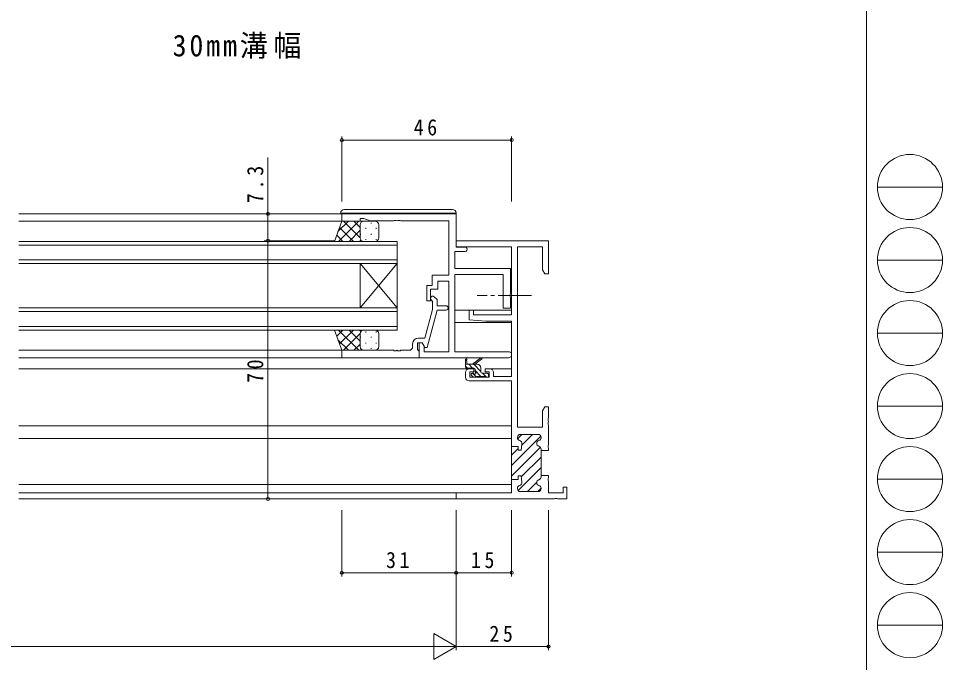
# Model space of a CAD drawing. Units: millimetres on the paper. Extents: x -420 to 373, y -297 to 267.
# Drawn here: x 122.6 to 372.9, y -202.5 to -27.9 of the extents above; entities that cross this region are included whole.
import ezdxf

# ---------------------------------------------------------------- set-up
doc = ezdxf.new("R2010")
doc.units = ezdxf.units.MM
doc.linetypes.add('CHAIN2', pattern=[12, 9, -1, 1, -1])
for name, color, linetype, lineweight in [('0-1_YKK_ZWAK', 7, 'Continuous', 9), ('0-3_YKK_11', 7, 'Continuous', 9), ('0-4_YKK_12', 2, 'Continuous', 9), ('0-5_YKK_13', 4, 'Continuous', 9), ('0-7_YKK_D', 6, 'Continuous', 9)]:
    doc.layers.add(name, color=color, linetype=linetype, lineweight=lineweight)
doc.layers.add('0-2_USER1', color=2, linetype='Continuous')
doc.styles.add('ＭＳ ゴシック', font='')
doc.styles.get('ＭＳ ゴシック').set_extended_font_data('MS Gothic')

msp = doc.modelspace()

# ---------------------------------------------------------------- linework, layer by layer
at = {"layer": '0-1_YKK_ZWAK'}
for p, q in [((352.3, 264.4), (352.3, -260.6)), ((355.276, -73.616), (372.916, -73.616)), ((355.276, -93.412), (372.916, -93.412)), ((355.276, -113.208), (372.916, -113.208)), ((355.276, -133.004), (372.916, -133.004)), ((355.276, -152.8), (372.916, -152.8)), ((355.276, -172.596), (372.916, -172.596)), ((355.276, -192.392), (372.916, -192.392))]:
    msp.add_line(p, q, dxfattribs=at)
for centre in [(364.096, -73.616), (364.096, -93.412), (364.096, -113.208), (364.096, -133.004), (364.096, -152.8), (364.096, -172.596), (364.096, -192.392)]:
    msp.add_circle(centre, 8.82, dxfattribs=at)
at = {"layer": '0-3_YKK_11'}
for p, q in [((210.18, -80.885), (210.18, -82.885)), ((241.18, -80.885), (210.18, -80.885)), ((215.18, -82.185), (216.18, -82.185)), ((215.18, -82.885), (215.18, -82.185)), ((216.18, -82.185), (217.829, -82.785)), ((241.18, -89.885), (241.18, -80.885)), ((210.18, -82.885), (215.18, -82.885)), ((217.829, -82.785), (224.222, -82.785)), ((224.222, -82.785), (224.405, -82.665)), ((224.405, -82.665), (224.955, -82.665)), ((224.955, -82.665), (225.139, -82.785)), ((225.139, -82.785), (225.222, -82.785)), ((225.222, -82.785), (225.405, -82.665)), ((225.405, -82.665), (225.955, -82.665)), ((225.955, -82.665), (226.139, -82.785)), ((226.139, -82.785), (239.18, -82.785)), ((239.18, -82.785), (239.18, -97.485)), ((241.18, -88.185), (266.18, -88.185)), ((241.18, -89.815), (241.18, -88.185)), ((256.18, -89.815), (241.18, -89.815)), ((243.58, -89.885), (241.18, -89.885)), ((256.18, -108.285), (256.18, -89.815)), ((264.55, -89.815), (257.81, -89.815)), ((257.81, -89.815), (257.81, -138.685)), ((264.55, -96.094), (264.55, -89.815)), ((266.18, -88.185), (266.18, -97.185)), ((240.81, -91.085), (243.58, -91.085)), ((240.81, -95.685), (240.81, -91.085)), ((234.68, -97.485), (234.68, -100.285)), ((239.18, -97.485), (234.68, -97.485)), ((255.88, -95.685), (240.81, -95.685)), ((240.81, -97.315), (253.88, -97.315)), ((240.81, -118.255), (240.81, -97.315)), ((253.88, -97.315), (253.88, -106.485)), ((255.88, -102.527), (255.88, -95.685)), ((265.18, -97.185), (264.55, -96.094)), ((266.18, -97.185), (265.18, -97.185)), ((236.18, -99.115), (239.18, -99.115)), ((236.18, -101.285), (236.18, -99.115)), ((239.18, -99.115), (239.18, -118.255)), ((233.18, -100.285), (233.18, -104.485)), ((234.68, -100.285), (233.18, -100.285)), ((234.18, -101.285), (236.18, -101.285)), ((234.18, -104.485), (234.18, -101.285)), ((255.76, -102.71), (255.88, -102.527)), ((233.18, -104.485), (234.18, -104.485)), ((234.78, -104.634), (234.356, -104.21)), ((234.78, -106.824), (234.78, -104.634)), ((235.205, -103.361), (235.98, -104.137)), ((235.98, -104.137), (235.98, -105.785)), ((255.76, -103.26), (255.76, -102.71)), ((255.88, -103.444), (255.76, -103.26)), ((255.88, -106.485), (255.88, -103.444)), ((232.701, -114.585), (234.78, -106.824)), ((235.979, -106.985), (233.273, -117.085)), ((238.38, -106.985), (235.979, -106.985)), ((235.98, -105.785), (238.38, -105.785)), ((244.68, -106.985), (245.88, -106.985)), ((244.68, -109.592), (244.68, -106.985)), ((245.88, -106.985), (245.88, -108.285)), ((253.88, -106.485), (255.88, -106.485)), ((249.18, -109.985), (244.68, -109.592)), ((245.88, -108.285), (256.18, -108.285)), ((256.18, -109.985), (249.18, -109.985)), ((256.18, -124.985), (256.18, -109.985)), ((230.88, -114.585), (232.701, -114.585)), ((229.38, -116.885), (229.38, -116.085)), ((230.68, -115.885), (230.68, -117.685)), ((231.98, -115.885), (230.68, -115.885)), ((231.18, -115.885), (231.18, -119.885)), ((231.98, -115.885), (231.18, -115.885)), ((232.673, -117.085), (231.98, -115.885)), ((232.48, -116.751), (231.98, -115.885)), ((232.48, -118.255), (232.48, -116.751)), ((233.273, -117.085), (232.673, -117.085)), ((210.18, -117.885), (224.222, -117.885)), ((210.18, -119.885), (210.18, -117.885)), ((231.18, -119.885), (210.18, -119.885)), ((224.222, -117.885), (224.405, -118.005)), ((224.405, -118.005), (224.955, -118.005)), ((224.955, -118.005), (225.139, -117.885)), ((225.139, -117.885), (225.222, -117.885)), ((225.222, -117.885), (225.405, -118.005)), ((225.405, -118.005), (225.955, -118.005)), ((225.955, -118.005), (226.139, -117.885)), ((226.139, -117.885), (228.38, -117.885)), ((230.68, -117.685), (230.88, -117.885)), ((230.88, -117.885), (231.18, -118.185)), ((231.18, -118.185), (231.18, -119.885)), ((231.18, -119.885), (255.365, -119.885)), ((239.18, -118.255), (232.48, -118.255)), ((255.365, -118.255), (240.81, -118.255)), ((243.68, -125.185), (243.68, -123.885)), ((244.68, -122.885), (245.98, -122.885)), ((244.88, -123.685), (244.88, -125.185)), ((245.98, -123.685), (244.88, -123.685)), ((245.98, -122.885), (245.98, -123.685)), ((248.98, -122.885), (250.28, -122.885)), ((248.98, -123.685), (248.98, -122.885)), ((250.08, -123.685), (248.98, -123.685)), ((250.08, -125.185), (250.08, -123.685)), ((251.28, -123.885), (251.28, -124.985)), ((251.28, -124.985), (256.18, -124.985)), ((256.18, -126.185), (244.68, -126.185)), ((244.88, -125.185), (250.08, -125.185)), ((256.18, -143.935), (256.18, -126.185)), ((264.55, -134.277), (265.18, -133.185)), ((264.55, -138.685), (264.55, -134.277)), ((265.18, -133.185), (266.18, -133.185)), ((266.18, -133.185), (266.18, -136.227)), ((266.18, -136.227), (266.06, -136.41)), ((266.06, -136.41), (266.06, -136.96)), ((266.06, -136.96), (266.18, -137.144)), ((266.18, -137.227), (266.06, -137.41)), ((266.06, -137.41), (266.06, -137.96)), ((266.18, -137.144), (266.18, -137.227)), ((257.81, -138.685), (264.55, -138.685)), ((266.06, -137.96), (266.18, -138.144)), ((266.18, -138.144), (266.18, -143.477)), ((256.18, -149.15), (264.129, -141.202)), ((257.78, -141.586), (257.78, -141.485)), ((257.78, -141.485), (257.78, -141.586)), ((257.825, -141.849), (258.988, -140.685)), ((258.58, -140.685), (263.38, -140.685)), ((263.38, -140.685), (258.58, -140.685)), ((258.937, -143.566), (261.817, -140.685)), ((264.18, -141.485), (264.18, -141.586)), ((264.18, -141.586), (264.18, -141.485)), ((256.18, -143.935), (257.98, -143.935)), ((256.18, -153.235), (256.18, -143.935)), ((256.18, -153.235), (256.18, -143.935)), ((257.98, -143.935), (256.18, -143.935)), ((256.18, -151.979), (263.991, -144.168)), ((256.18, -146.322), (257.98, -144.522)), ((257.98, -143.935), (257.98, -144.935)), ((257.98, -144.935), (257.98, -143.935)), ((257.98, -144.935), (258.78, -144.935)), ((258.78, -144.935), (257.98, -144.935)), ((258.78, -144.935), (258.975, -143.226)), ((258.975, -143.226), (258.78, -144.935)), ((264.18, -144.685), (264.18, -145.085)), ((264.18, -145.085), (264.18, -144.685)), ((264.18, -145.085), (264.18, -151.785)), ((266.18, -145.085), (264.18, -145.085)), ((266.18, -143.477), (266.06, -143.66)), ((266.06, -143.66), (266.06, -144.21)), ((266.06, -144.21), (266.18, -144.394)), ((266.18, -144.394), (266.18, -145.085)), ((258.808, -152.18), (264.18, -146.807)), ((257.945, -155.871), (264.18, -149.635)), ((257.98, -151.935), (257.98, -152.935)), ((258.78, -151.935), (257.98, -151.935)), ((257.98, -151.935), (258.78, -151.935)), ((257.98, -152.935), (257.98, -151.935)), ((258.975, -153.645), (258.78, -151.935)), ((258.78, -151.935), (258.975, -153.645)), ((263.747, -152.897), (264.091, -152.553)), ((264.18, -151.785), (264.18, -152.186)), ((264.18, -151.785), (266.18, -151.785)), ((264.18, -152.186), (264.18, -151.785)), ((266.18, -152.477), (266.06, -152.66)), ((266.06, -152.66), (266.06, -153.21)), ((266.18, -151.785), (266.18, -152.477)), ((256.18, -152.935), (257.98, -152.935)), ((256.18, -156.555), (256.18, -152.935)), ((257.98, -152.935), (256.48, -152.935)), ((260.459, -156.185), (262.984, -153.66)), ((266.06, -153.21), (266.18, -153.394)), ((266.18, -153.394), (266.18, -156.555)), ((270.18, -154.985), (271.18, -154.985)), ((270.18, -156.555), (270.18, -154.985)), ((271.18, -154.985), (271.18, -158.185)), ((241.18, -156.555), (256.18, -156.555)), ((241.18, -158.185), (241.18, -156.555)), ((257.78, -155.385), (257.78, -155.285)), ((257.78, -155.285), (257.78, -155.385)), ((263.38, -156.185), (258.58, -156.185)), ((258.58, -156.185), (263.38, -156.185)), ((263.287, -156.185), (264.18, -155.292)), ((264.18, -155.285), (264.18, -155.385)), ((264.18, -155.385), (264.18, -155.285)), ((266.18, -156.555), (270.18, -156.555)), ((267.722, -158.185), (241.18, -158.185)), ((267.722, -158.185), (241.18, -158.185)), ((267.906, -158.065), (267.722, -158.185)), ((268.455, -158.065), (267.906, -158.065)), ((268.639, -158.185), (268.455, -158.065)), ((271.18, -158.185), (268.639, -158.185))]:
    msp.add_line(p, q, dxfattribs=at)
for centre, radius, start, end in [((243.58, -90.485), 0.6, 269.99998, 90), ((234.78, -103.785), 0.6, 44.99998, 225), ((238.38, -106.385), 0.6, 269.99998, 90), ((230.88, -116.085), 1.5, 90, 179.99998), ((228.38, -116.885), 1, 270, 359.99998), ((255.365, -119.07), 0.815, 269.99998, 90), ((244.68, -123.885), 1, 90, 179.99998), ((250.28, -123.885), 1, 0, 89.99998), ((244.68, -125.185), 1, 180, 269.99998), ((258.58, -141.485), 0.8, 90, 179.99998), ((258.58, -141.485), 0.8, 90, 179.99998), ((258.58, -141.586), 0.8, 180.00002, 255.52251), ((258.58, -141.586), 0.8, 180.00002, 255.52251), ((258.18, -143.135), 0.8, 353.49696, 75.52246), ((258.18, -143.135), 0.8, 353.49696, 75.52246), ((263.78, -143.135), 0.8, 104.47751, 255.52248), ((263.78, -143.135), 0.8, 104.47751, 255.52248), ((263.38, -141.485), 0.8, 0, 89.99998), ((263.38, -141.485), 0.8, 0, 89.99998), ((263.38, -141.586), 0.8, 284.47748, 359.99997), ((263.38, -141.586), 0.8, 284.47748, 359.99997), ((263.38, -144.685), 0.8, 0.00002, 75.52251), ((263.38, -144.685), 0.8, 0.00002, 75.52251), ((263.38, -152.186), 0.8, 284.47748, 359.99997), ((263.38, -152.186), 0.8, 284.47748, 359.99997), ((258.58, -155.285), 0.8, 104.47748, 179.99997), ((258.58, -155.285), 0.8, 104.47748, 179.99997), ((258.18, -153.735), 0.8, 284.47752, 6.50302), ((258.18, -153.735), 0.8, 284.47752, 6.50302), ((263.78, -153.735), 0.8, 104.47751, 255.52248), ((263.78, -153.735), 0.8, 104.47751, 255.52248), ((263.38, -155.285), 0.8, 0.00002, 75.52251), ((263.38, -155.285), 0.8, 0.00002, 75.52251), ((258.58, -155.385), 0.8, 180, 269.99998), ((258.58, -155.385), 0.8, 180, 269.99998), ((263.38, -155.385), 0.8, 270, 359.99998), ((263.38, -155.385), 0.8, 270, 359.99998)]:
    msp.add_arc(centre, radius, start, end, dxfattribs=at)
at = {"layer": '0-4_YKK_12'}
for p, q in [((210.48, -80.885), (122.68, -80.885)), ((210.68, -82.885), (122.68, -82.885)), ((225.18, -88.385), (122.68, -88.385)), ((122.68, -89.385), (225.18, -89.385)), ((225.18, -94.385), (225.18, -88.385)), ((225.18, -93.385), (122.68, -93.385)), ((122.68, -94.385), (225.18, -94.385)), ((225.18, -106.385), (215.18, -94.385)), ((225.18, -94.385), (215.18, -106.385)), ((215.18, -94.385), (215.18, -106.385)), ((225.18, -94.385), (225.18, -106.385)), ((225.18, -106.385), (122.68, -106.385)), ((122.68, -107.385), (225.18, -107.385)), ((225.18, -112.385), (225.18, -106.385)), ((256.18, -106.985), (240.81, -106.985)), ((225.18, -111.385), (122.68, -111.385)), ((122.68, -112.385), (225.18, -112.385)), ((256.18, -110.385), (240.81, -110.385)), ((210.68, -117.885), (122.68, -117.885)), ((210.48, -119.885), (122.68, -119.885)), ((244.68, -122.885), (122.68, -122.885)), ((256.18, -122.885), (250.28, -122.885)), ((122.68, -138.385), (256.18, -138.385)), ((122.68, -141.785), (256.18, -141.785)), ((122.68, -154.285), (256.18, -154.285)), ((122.68, -156.555), (241.48, -156.555)), ((122.68, -158.185), (241.48, -158.185))]:
    msp.add_line(p, q, dxfattribs=at)
at = {"layer": '0-5_YKK_13'}
for p, q in [((210.88, -79.685), (240.18, -79.685)), ((209.88, -80.685), (209.88, -80.885)), ((241.18, -80.685), (240.68, -80.685)), ((241.18, -81.385), (241.18, -80.685)), ((208.18, -88.385), (210.18, -82.885)), ((211.984, -82.885), (209.15, -85.719)), ((214.812, -82.885), (209.312, -88.385)), ((213.332, -88.385), (209.554, -84.608)), ((210.18, -82.885), (216.18, -82.885)), ((215.181, -87.406), (210.66, -82.885)), ((215.18, -84.577), (213.489, -82.885)), ((215.18, -83.885), (215.18, -87.385)), ((215.18, -83.885), (215.18, -87.385)), ((215.27, -83.471), (215.27, -83.505)), ((219.18, -82.885), (216.18, -82.885)), ((216.685, -84.72), (216.685, -84.92)), ((218.1, -83.305), (218.1, -83.505)), ((219.515, -84.72), (219.515, -84.92)), ((220.18, -87.385), (220.18, -83.885)), ((210.503, -88.385), (208.8, -86.682)), ((215.18, -85.346), (212.141, -88.385)), ((215.27, -86.335), (215.27, -86.535)), ((218.1, -86.335), (218.1, -86.535)), ((216.18, -88.385), (208.18, -88.385)), ((215.376, -87.979), (214.969, -88.385)), ((216.16, -88.385), (216.16, -88.385)), ((216.18, -88.385), (219.18, -88.385)), ((216.685, -87.75), (216.685, -87.95)), ((219.515, -87.75), (219.515, -87.95)), ((208.18, -112.385), (210.18, -117.885)), ((216.18, -112.385), (208.18, -112.385)), ((210.503, -112.385), (208.8, -114.089)), ((214.812, -117.885), (209.312, -112.385)), ((213.332, -112.385), (209.554, -116.163)), ((215.18, -115.425), (212.141, -112.385)), ((215.376, -112.792), (214.969, -112.385)), ((216.16, -112.385), (216.16, -112.386)), ((216.18, -112.385), (219.18, -112.385)), ((211.984, -117.885), (209.15, -115.052)), ((215.181, -113.365), (210.66, -117.885)), ((215.18, -116.885), (215.18, -113.385)), ((215.18, -116.885), (215.18, -113.385)), ((215.27, -114.435), (215.27, -114.235)), ((216.685, -113.02), (216.685, -112.82)), ((218.1, -114.435), (218.1, -114.235)), ((219.515, -113.02), (219.515, -112.82)), ((220.18, -113.385), (220.18, -116.885)), ((215.18, -116.194), (213.489, -117.885)), ((215.27, -117.3), (215.27, -117.265)), ((216.685, -116.05), (216.685, -115.85)), ((218.1, -117.465), (218.1, -117.265)), ((219.515, -116.05), (219.515, -115.85)), ((210.18, -117.885), (216.18, -117.885)), ((219.18, -117.885), (216.18, -117.885)), ((245.58, -121.685), (247.798, -120.003)), ((243.68, -122.385), (243.68, -120.386)), ((246.88, -121.685), (243.68, -121.685)), ((244.219, -122.685), (243.68, -122.146)), ((243.98, -120.559), (244.179, -121.685)), ((245.567, -122.685), (244.567, -121.685)), ((247.88, -123.652), (245.914, -121.685)), ((246.18, -121.685), (248, -120.284)), ((247.725, -122.149), (247.416, -121.841)), ((245.98, -122.685), (243.98, -122.685)), ((245.768, -125.097), (245.268, -124.597)), ((245.48, -124.085), (245.82, -124.085)), ((246.688, -125.154), (245.62, -124.085)), ((246.28, -123.624), (246.28, -122.985)), ((247.867, -124.985), (246.28, -123.399)), ((248.88, -124.985), (246.78, -124.985)), ((247.88, -123.785), (247.88, -122.685)), ((248.18, -124.085), (249.581, -124.085)), ((249.414, -125.185), (248.314, -124.085)), ((249.865, -124.289), (249.676, -124.101)), ((249.88, -124.385), (249.88, -124.885)), ((246.58, -125.185), (245.98, -125.185)), ((249.581, -125.185), (249.08, -125.185))]:
    msp.add_line(p, q, dxfattribs=at)
at = {"layer": '0-5_YKK_13', "linetype": 'CHAIN2'}
msp.add_line((261.564, -102.985), (246.881, -102.985), dxfattribs=at)
at = {"layer": '0-5_YKK_13'}
msp.add_lwpolyline([(240.68, -80.685), (210.38, -80.685), (209.88, -80.685)], dxfattribs=at)
for centre, radius, start, end in [((210.88, -80.685), 1, 90, 180), ((240.18, -80.685), 1, 0, 90), ((216.18, -83.885), 1, 90.00009, 180.00009), ((216.18, -83.885), 1, 90.00009, 180.00009), ((219.18, -83.885), 1, 0.00009, 90.00009), ((216.18, -87.385), 1, 180.00009, 270.00009), ((216.18, -87.385), 1, 180.00009, 270.00009), ((219.18, -87.385), 1, 270.00009, 0.00009), ((216.18, -113.385), 1, 89.99989, 179.99989), ((216.18, -113.385), 1, 89.99989, 179.99989), ((219.18, -113.385), 1, 359.99989, 89.99989), ((216.18, -116.885), 1, 179.99989, 269.99989), ((216.18, -116.885), 1, 179.99989, 269.99989), ((219.18, -116.885), 1, 269.99989, 359.99989), ((247.98, -120.085), 0.2, 275.58287, 155.58287), ((243.88, -120.386), 0.2, 300, 180), ((243.98, -122.385), 0.3, 180, 270), ((246.88, -122.685), 1, 0, 90), ((245.48, -124.385), 0.3, 90, 225), ((245.98, -124.885), 0.3, 225, 270), ((245.82, -124.385), 0.3, 33.05573, 90), ((245.98, -122.985), 0.3, 0, 90), ((246.28, -124.085), 0.25, 213.05573, 56.94426), ((246.58, -123.624), 0.3, 180, 236.94426), ((246.58, -124.985), 0.2, 270, 0), ((248.18, -123.785), 0.3, 180, 270), ((249.08, -124.985), 0.2, 180, 270), ((249.581, -124.385), 0.3, 0, 90), ((249.581, -124.885), 0.3, 270, 0)]:
    msp.add_arc(centre, radius, start, end, dxfattribs=at)
at = {"layer": '0-7_YKK_D'}
for p, q in [((210.18, -77.585), (210.18, -59.885)), ((256.18, -77.585), (256.18, -59.885)), ((256.18, -60.885), (210.18, -60.885)), ((190.18, -80.885), (190.18, -65.585)), ((208.18, -80.885), (189.18, -80.885)), ((190.18, -88.185), (190.18, -80.885)), ((208.18, -88.185), (189.18, -88.185)), ((208.18, -88.185), (189.18, -88.185)), ((190.18, -88.185), (190.18, -158.185)), ((208.18, -158.185), (189.18, -158.185)), ((210.18, -161.185), (210.18, -179.185)), ((241.18, -161.185), (241.18, -179.185)), ((241.18, -161.185), (241.18, -199.185)), ((241.18, -161.185), (241.18, -199.185)), ((241.18, -161.185), (241.18, -179.185)), ((256.18, -161.185), (256.18, -179.185)), ((266.18, -161.185), (266.18, -199.185)), ((241.18, -178.185), (210.18, -178.185)), ((256.18, -178.185), (241.18, -178.185)), ((235.118, -194.685), (235.118, -201.685)), ((241.18, -198.185), (235.118, -194.685)), ((234.18, -198.185), (8.18, -198.185)), ((241.18, -198.185), (229.056, -198.185)), ((241.18, -198.185), (235.118, -201.685)), ((241.18, -198.185), (266.18, -198.185))]:
    msp.add_line(p, q, dxfattribs=at)
for centre in [(210.18, -60.885), (256.18, -60.885), (190.18, -80.885), (190.18, -88.185), (190.18, -88.185), (190.18, -158.185), (210.18, -178.185), (241.18, -178.185), (241.18, -178.185), (256.18, -178.185), (266.18, -198.185)]:
    msp.add_circle(centre, 0.425, dxfattribs=at)

# ---------------------------------------------------------------- texts
at = {"layer": '0-2_USER1', "insert": (164.339, -38.826), "char_height": 5.865, "attachment_point": 7, "style": 'ＭＳ ゴシック'}
msp.add_mtext('\\T1.2;\\W0.95;30mm溝幅', dxfattribs=at)
at = {"layer": '0-7_YKK_D', "color": 3, "char_height": 4.399, "attachment_point": 7, "style": 'ＭＳ ゴシック'}
for s, insert in [('\\T1.36;\\W0.9;46', (229.66, -59.685)), ('\\T1.36;\\W0.9;31', (222.16, -176.985)), ('\\T1.36;\\W0.9;15', (245.16, -176.985)), ('\\T1.36;\\W0.9;25', (250.16, -196.985))]:
    msp.add_mtext(s, dxfattribs=dict(at, insert=insert))
at = {"layer": '0-7_YKK_D', "color": 3, "char_height": 4.399, "attachment_point": 7, "rotation": 90, "style": 'ＭＳ ゴシック'}
for s, insert in [('\\T1.38;\\W0.9;7.3', (188.98, -77.985)), ('\\T1.36;\\W0.9;70', (188.98, -126.705))]:
    msp.add_mtext(s, dxfattribs=dict(at, insert=insert))

doc.saveas('drawing.dxf')
